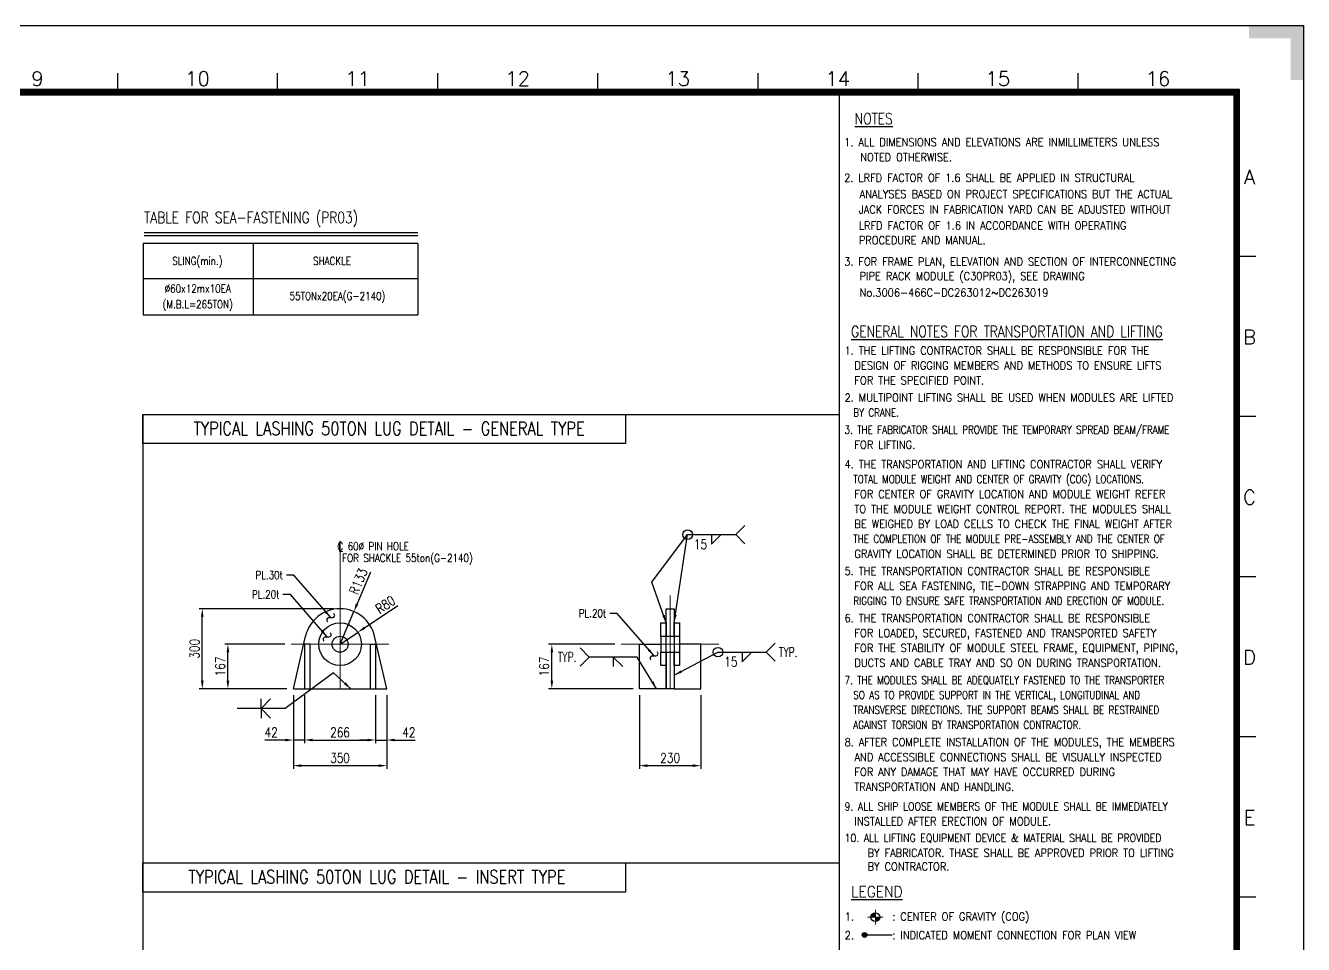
# Model space of a CAD drawing. Header units: metres. Extents: x 322890 to 423810, y -139616 to -68336.
# Drawn here: x 375910 to 423810, y -102763 to -68336 of the extents above; entities that cross this region are included whole.
import ezdxf
from ezdxf.enums import TextEntityAlignment as Align

# ---------------------------------------------------------------- set-up
doc = ezdxf.new("R2010")
doc.units = ezdxf.units.M
doc.header["$LTSCALE"] = 1200
for name, pattern in [('ACAD_ISO04W100', [30, 24, -3, 0, -3]), ('CENTER', [2, 1.25, -0.25, 0.25, -0.25]), ('CONTINOUS', [0])]:
    doc.linetypes.add(name, pattern=pattern)
doc.layers.get('0').update_dxf_attribs({"color": 9})
doc.layers.add('CE', color=1, linetype='CENTER', lineweight=9)
doc.layers.add('ose', color=50, linetype='ACAD_ISO04W100', lineweight=15)
for name, color, linetype in [('CH', 2, 'Continuous'), ('CO', 7, 'Continuous'), ('CTEXTO', 7, 'Continuous'), ('DIM', 2, 'Continuous'), ('ETBLKA', 7, 'Continuous'), ('FORMAT', 2, 'Continuous'), ('PLATAF', 2, 'Continuous'), ('TE', 3, 'Continuous')]:
    doc.layers.add(name, color=color, linetype=linetype)
doc.styles.add('ROMANS', font='romans.shx', dxfattribs={"width": 0.8, "height": 360, "bigfont": 'ghs.shx'})
doc.styles.add('romans1', font='ROMANS.SHX', dxfattribs={"width": 0.8, "height": 360})
doc.styles.add('RS3', font='ROMANS.shx', dxfattribs={"width": 0.8, "height": 150})
doc.dimstyles.new('romans1', dxfattribs={"dimscale": 125, "dimtxt": 3, "dimasz": 2.5, "dimexe": 1, "dimexo": 1, "dimgap": 1, "dimtad": 0, "dimdec": 0, "dimtxsty": 'ROMANS', "dimcen": 2.5, "dimclrd": 2, "dimclre": 2, "dimclrt": 3, "dimazin": 0, "dimtfac": 1, "dimtmove": 0, "dimatfit": 3, "dimfxl": 0, "dimtvp": 1, "dimarcsym": 0})
doc.dimstyles.new('romans1$0', dxfattribs={"dimscale": 150, "dimtxt": 3, "dimasz": 2.5, "dimexe": 1, "dimexo": 2, "dimgap": 1, "dimtad": 0, "dimdec": 0, "dimtxsty": 'ROMANS', "dimcen": 2.5, "dimclrd": 2, "dimclre": 2, "dimclrt": 3, "dimazin": 0, "dimtfac": 1, "dimtdec": 0, "dimtmove": 0, "dimatfit": 3, "dimfxl": 0, "dimtvp": 0.85, "dimarcsym": 0})

# ---------------------------------------------------------------- blocks, each defined once
blk = doc.blocks.new('Offshore_HEC')
at = {"lineweight": 25}
for p, q in [((470.54, 579.16), (470.54, 573.16)), ((520.54, 573.16), (520.54, 579.16)), ((570.54, 579.16), (570.54, 573.16)), ((620.54, 579.16), (620.54, 573.16)), ((670.54, 579.16), (670.54, 573.16)), ((720.54, 579.16), (720.54, 573.16)), ((770.54, 579.16), (770.54, 573.16)), ((821, 574), (20, 574)), ((820.88, 573.88), (20.13, 573.88)), ((820.76, 573.76), (20.25, 573.76)), ((820.64, 573.64), (20.37, 573.64)), ((820.52, 573.52), (20.5, 573.52)), ((820.4, 573.4), (20.63, 573.4)), ((820.28, 573.28), (20.75, 573.28)), ((820.16, 573.16), (20.87, 573.16)), ((820.04, 573.04), (21, 573.04)), ((819.8, 572.8), (21.13, 572.8)), ((819.92, 572.92), (21.25, 572.92)), ((819.68, 572.68), (21.37, 572.68)), ((819.56, 572.56), (21.5, 572.56)), ((819.44, 572.44), (21.63, 572.44)), ((819.32, 572.32), (21.75, 572.32)), ((695.99, 572.32), (695.99, 58.46)), ((819.32, 21.75), (819.32, 572.32)), ((819.44, 21.62), (819.44, 572.44)), ((819.56, 21.5), (819.56, 572.56)), ((819.68, 21.38), (819.68, 572.68)), ((819.8, 21.25), (819.8, 572.8)), ((819.92, 21.12), (819.92, 572.92)), ((820.04, 21), (820.04, 573.04)), ((820.16, 20.88), (820.16, 573.16)), ((820.28, 20.75), (820.28, 573.28)), ((820.4, 20.62), (820.4, 573.4)), ((820.52, 20.5), (820.52, 573.52)), ((820.64, 20.38), (820.64, 573.64)), ((820.76, 20.25), (820.76, 573.76)), ((820.88, 20.12), (820.88, 573.88)), ((821, 20), (821, 574)), ((820.16, 522), (826.16, 522)), ((820.16, 472), (826.16, 472)), ((820.16, 422), (826.16, 422)), ((820.16, 372), (826.16, 372)), ((820.16, 322), (826.16, 322))]:
    blk.add_line(p, q, dxfattribs=at)
blk.add_lwpolyline([(0, 0), (0, 594), (841, 594), (841, 0)], close=True, dxfattribs=at)
at = {"lineweight": 9}
for points in [[(837, 590), (824, 590), (841, 594), (824, 594)], [(841, 577), (837, 577), (841, 594), (837, 590)]]:
    blk.add_solid(points, dxfattribs=at)
at = {"lineweight": 20, "style": 'ROMANS'}
for s, p in [('9', (445.54, 575.16)), ('10', (495.54, 575.16)), ('11', (545.54, 575.16)), ('12', (595.54, 575.16)), ('13', (645.54, 575.16)), ('14', (695.54, 575.16)), ('15', (745.54, 575.16)), ('16', (795.54, 575.16)), ('A', (824.16, 544.5)), ('B', (824.16, 494.5)), ('C', (824.16, 444.5)), ('D', (824.16, 394.5)), ('E', (824.16, 344.5))]:
    blk.add_text(s, height=4.5, dxfattribs=at).set_placement(p, align=Align.CENTER)
blk = doc.blocks.new('SHE')
at = {"layer": 'PLATAF', "linetype": 'Continuous'}
for radius in [90, 65, 40, 15]:
    blk.add_circle((0, -90), radius, dxfattribs=at)
blk = doc.blocks.new('COG')
at = {"layer": 'CH', "linetype": 'Continuous'}
h = blk.add_hatch(color=7, dxfattribs=at)
h.paths.add_polyline_path([(0, 0), (0, 2.78, 0.414214), (-2.78, 0)])
h.paths.add_polyline_path([(2.78, 0), (0, 0), (0, -2.78, 0.414214)])
at = {"layer": 'CE'}
for p, q in [((0, 4.66), (0, -4.66)), ((-4.66, 0), (4.66, 0))]:
    blk.add_line(p, q, dxfattribs=at)
at = {"layer": 'CH', "color": 2, "linetype": 'Continuous'}
blk.add_circle((0, 0), 2.78, dxfattribs=at)
blk = doc.blocks.new('A$C2A257EB3')
at = {"layer": 'CH', "color": 2, "linetype": 'CONTINOUS'}
for p, q in [((11747, -1197), (1483, -1197)), ((11747, -1307), (1483, -1307))]:
    blk.add_line(p, q, dxfattribs=at)
at = {"layer": 'CH'}
for p, q in [((11742, -1592), (1445, -1592)), ((1445, -1592), (1445, -4267)), ((5566, -1592), (5566, -4267)), ((11742, -1592), (11742, -4267)), ((1445, -2912), (11742, -2912)), ((1445, -4267), (11742, -4267))]:
    blk.add_line(p, q, dxfattribs=at)
at = {"layer": 'CO', "color": 2, "style": 'RS3', "width": 0.8}
blk.add_text('TABLE FOR SEA-FASTENING (PR03)', height=420, dxfattribs=at).set_placement((1483, -960), align=Align.BOTTOM_LEFT)
at = {"layer": 'TE', "color": 7, "style": 'ROMANS', "width": 0.8}
for s, p in [('SLING(min.)', (3481, -2252)), ('SHACKLE', (8528, -2252)), ('%%C60x12mx10EA', (3493, -3287)), ('(M.B.L=265TON)', (3493, -3876)), ('55TONx20EA(G-2140)', (8731, -3565))]:
    blk.add_text(s, height=300, dxfattribs=at).set_placement(p, align=Align.MIDDLE_CENTER)
blk = doc.blocks.new('*D17')
at = {"layer": 'DEFPOINTS', "color": 0, "transparency": 16777216}
for p in [(398922, -93185), (401222, -93185), (401222, -96065)]:
    blk.add_point(p, dxfattribs=at)
at = {"layer": 'TE', "color": 0, "lineweight": -2, "transparency": 16777216}
for p, q in [((398922, -93425), (398922, -96185)), ((401222, -93425), (401222, -96185)), ((399222, -96065), (400922, -96065))]:
    blk.add_line(p, q, dxfattribs=at)
at = {"layer": 'TE', "color": 0, "transparency": 16777216}
for points in [[(399222, -96015), (399222, -96115), (398922, -96065)], [(400922, -96015), (400922, -96115), (401222, -96065)]]:
    blk.add_solid(points, dxfattribs=at)
at = {"layer": 'TE', "color": 0, "transparency": 16777216, "insert": (400072, -95777), "char_height": 360, "attachment_point": 5, "style": 'romans1'}
blk.add_mtext('230', dxfattribs=at)
blk = doc.blocks.new('*D18')
at = {"layer": 'DEFPOINTS', "color": 0, "transparency": 16777216}
for p in [(395637, -91515), (398242, -91515), (398922, -93185)]:
    blk.add_point(p, dxfattribs=at)
at = {"layer": 'TE', "color": 0, "lineweight": -2, "transparency": 16777216}
for p, q in [((398002, -91515), (395517, -91515)), ((395637, -92885), (395637, -91815)), ((398682, -93185), (395517, -93185))]:
    blk.add_line(p, q, dxfattribs=at)
at = {"layer": 'TE', "color": 0, "transparency": 16777216}
for points in [[(395587, -91815), (395687, -91815), (395637, -91515)], [(395587, -92885), (395687, -92885), (395637, -93185)]]:
    blk.add_solid(points, dxfattribs=at)
at = {"layer": 'TE', "color": 0, "transparency": 16777216, "insert": (395349, -92350), "char_height": 360, "attachment_point": 5, "rotation": 90, "style": 'romans1'}
blk.add_mtext('167', dxfattribs=at)
blk = doc.blocks.new('*D19')
at = {"layer": 'DEFPOINTS', "color": 0, "transparency": 16777216}
for p in [(383495, -91515), (385868, -91515), (385948, -93185)]:
    blk.add_point(p, dxfattribs=at)
at = {"layer": 'TE', "color": 0, "lineweight": -2, "transparency": 16777216}
for p, q in [((385628, -91515), (383375, -91515)), ((383495, -92885), (383495, -91815)), ((385708, -93185), (383375, -93185))]:
    blk.add_line(p, q, dxfattribs=at)
at = {"layer": 'TE', "color": 0, "transparency": 16777216}
for points in [[(383445, -91815), (383545, -91815), (383495, -91515)], [(383445, -92885), (383545, -92885), (383495, -93185)]]:
    blk.add_solid(points, dxfattribs=at)
at = {"layer": 'TE', "color": 0, "transparency": 16777216, "insert": (383207, -92350), "char_height": 360, "attachment_point": 5, "rotation": 90, "style": 'romans1'}
blk.add_mtext('167', dxfattribs=at)
blk = doc.blocks.new('*D20')
at = {"layer": 'DEFPOINTS', "color": 0, "transparency": 16777216}
for p in [(382535, -90185), (387698, -90185), (385948, -93185)]:
    blk.add_point(p, dxfattribs=at)
at = {"layer": 'TE', "color": 0, "lineweight": -2, "transparency": 16777216}
for p, q in [((387458, -90185), (382415, -90185)), ((382535, -92885), (382535, -90485)), ((385708, -93185), (382415, -93185))]:
    blk.add_line(p, q, dxfattribs=at)
at = {"layer": 'TE', "color": 0, "transparency": 16777216}
for points in [[(382485, -90485), (382585, -90485), (382535, -90185)], [(382485, -92885), (382585, -92885), (382535, -93185)]]:
    blk.add_solid(points, dxfattribs=at)
at = {"layer": 'TE', "color": 0, "transparency": 16777216, "insert": (382247, -91685), "char_height": 360, "attachment_point": 5, "rotation": 90, "style": 'romans1'}
blk.add_mtext('300', dxfattribs=at)
blk = doc.blocks.new('*D21')
at = {"layer": 'DEFPOINTS', "color": 0, "transparency": 16777216}
for p in [(385948, -93185), (389448, -93185), (389448, -96065)]:
    blk.add_point(p, dxfattribs=at)
at = {"layer": 'TE', "color": 0, "lineweight": -2, "transparency": 16777216}
for p, q in [((385948, -93425), (385948, -96185)), ((389448, -93425), (389448, -96185)), ((386248, -96065), (389148, -96065))]:
    blk.add_line(p, q, dxfattribs=at)
at = {"layer": 'TE', "color": 0, "transparency": 16777216}
for points in [[(386248, -96015), (386248, -96115), (385948, -96065)], [(389148, -96015), (389148, -96115), (389448, -96065)]]:
    blk.add_solid(points, dxfattribs=at)
at = {"layer": 'TE', "color": 0, "transparency": 16777216, "insert": (387698, -95777), "char_height": 360, "attachment_point": 5, "style": 'romans1'}
blk.add_mtext('350', dxfattribs=at)
blk = doc.blocks.new('*D22')
at = {"layer": 'DEFPOINTS', "color": 0, "transparency": 16777216}
for p in [(385948, -93185), (386368, -93185), (385948, -95105)]:
    blk.add_point(p, dxfattribs=at)
at = {"layer": 'TE', "color": 0, "lineweight": -2, "transparency": 16777216}
for p, q in [((385948, -93425), (385948, -95225)), ((386368, -93425), (386368, -95225)), ((385648, -95105), (384882, -95105)), ((386368, -95105), (385948, -95105)), ((386668, -95105), (386968, -95105))]:
    blk.add_line(p, q, dxfattribs=at)
at = {"layer": 'TE', "color": 0, "transparency": 16777216}
for points in [[(385648, -95055), (385648, -95155), (385948, -95105)], [(386668, -95055), (386668, -95155), (386368, -95105)]]:
    blk.add_solid(points, dxfattribs=at)
at = {"layer": 'TE', "color": 0, "transparency": 16777216, "insert": (385115, -94817), "char_height": 360, "attachment_point": 5, "style": 'romans1'}
blk.add_mtext('42', dxfattribs=at)
blk = doc.blocks.new('*D23')
at = {"layer": 'DEFPOINTS', "color": 0, "transparency": 16777216}
for p in [(386368, -93185), (389028, -93185), (389028, -95105)]:
    blk.add_point(p, dxfattribs=at)
at = {"layer": 'TE', "color": 0, "lineweight": -2, "transparency": 16777216}
for p, q in [((386368, -93425), (386368, -95225)), ((389028, -93425), (389028, -95225)), ((386668, -95105), (388728, -95105))]:
    blk.add_line(p, q, dxfattribs=at)
at = {"layer": 'TE', "color": 0, "transparency": 16777216}
for points in [[(386668, -95055), (386668, -95155), (386368, -95105)], [(388728, -95055), (388728, -95155), (389028, -95105)]]:
    blk.add_solid(points, dxfattribs=at)
at = {"layer": 'TE', "color": 0, "transparency": 16777216, "insert": (387698, -94817), "char_height": 360, "attachment_point": 5, "style": 'romans1'}
blk.add_mtext('266', dxfattribs=at)
blk = doc.blocks.new('*D24')
at = {"layer": 'DEFPOINTS', "color": 0, "transparency": 16777216}
for p in [(389028, -93185), (389448, -93185), (389448, -95105)]:
    blk.add_point(p, dxfattribs=at)
at = {"layer": 'TE', "color": 0, "lineweight": -2, "transparency": 16777216}
for p, q in [((389028, -93425), (389028, -95225)), ((389448, -93425), (389448, -95225)), ((388728, -95105), (388428, -95105)), ((389028, -95105), (389448, -95105)), ((389748, -95105), (390515, -95105))]:
    blk.add_line(p, q, dxfattribs=at)
at = {"layer": 'TE', "color": 0, "transparency": 16777216}
for points in [[(388728, -95055), (388728, -95155), (389028, -95105)], [(389748, -95055), (389748, -95155), (389448, -95105)]]:
    blk.add_solid(points, dxfattribs=at)
at = {"layer": 'TE', "color": 0, "transparency": 16777216, "insert": (390281, -94817), "char_height": 360, "attachment_point": 5, "style": 'romans1'}
blk.add_mtext('42', dxfattribs=at)
blk = doc.blocks.new('*D25')
at = {"layer": 'DEFPOINTS', "color": 0, "transparency": 16777216}
for p in [(388363, -91071), (387698, -91515)]:
    blk.add_point(p, dxfattribs=at)
at = {"layer": 'TE', "color": 0, "lineweight": -2, "transparency": 16777216}
for p, q in [((388613, -90904), (389867, -90065)), ((387698, -91515), (388363, -91071))]:
    blk.add_line(p, q, dxfattribs=at)
at = {"layer": 'TE', "color": 0, "transparency": 16777216}
blk.add_solid([(388585, -90862), (388640, -90945), (388363, -91071)], dxfattribs=at)
at = {"layer": 'TE', "color": 0, "transparency": 16777216, "insert": (389399, -90031), "char_height": 360, "attachment_point": 5, "rotation": 33.7745, "style": 'romans1'}
blk.add_mtext('R80', dxfattribs=at)
blk = doc.blocks.new('*D26')
at = {"layer": 'DEFPOINTS', "color": 0, "transparency": 16777216}
for p in [(388217, -90291), (387698, -91515)]:
    blk.add_point(p, dxfattribs=at)
at = {"layer": 'TE', "color": 0, "lineweight": -2, "transparency": 16777216}
for p, q in [((388335, -90015), (388848, -88804)), ((387698, -91515), (388217, -90291))]:
    blk.add_line(p, q, dxfattribs=at)
at = {"layer": 'TE', "color": 0, "transparency": 16777216}
blk.add_solid([(388288, -89995), (388381, -90034), (388217, -90291)], dxfattribs=at)
at = {"layer": 'TE', "color": 0, "transparency": 16777216, "insert": (388385, -89159), "char_height": 360, "attachment_point": 5, "rotation": 67.0266, "style": 'romans1'}
blk.add_mtext('R133', dxfattribs=at)
blk = doc.blocks.new('2s22')
at = {"layer": 'CO'}
blk.add_line((-0.16, -0.25), (0.16, 0.25), dxfattribs=at)
for centre, start, end in [((-0.16, 0.45), 327.8636, 110), ((0.16, -0.45), 147.8636, 290)]:
    blk.add_arc(centre, 0.375, start, end, dxfattribs=at)

msp = doc.modelspace()

# ---------------------------------------------------------------- linework, layer by layer
for p, q in [((423810.1, -68336.1), (423810.1, -73088.1)), ((385948.3, -93185.3), (386402.3, -91216.4)), ((389448.3, -93185.3), (388994.3, -91216.4)), ((399721.8, -91215.3), (399721.8, -91815.3)), ((399921.8, -91815.3), (399921.8, -91215.3)), ((400221.8, -91215.3), (400221.8, -91815.3)), ((400421.8, -91215.3), (400421.8, -91815.3)), ((386368.3, -91515.3), (386368.3, -93185.3)), ((386568.3, -91515.3), (386368.3, -91515.3)), ((386568.3, -91515.3), (386568.3, -93185.3)), ((388828.3, -91515.3), (388828.3, -93185.3)), ((388828.3, -91515.3), (389028.3, -91515.3)), ((389028.3, -91515.3), (389028.3, -93185.3)), ((385948.3, -93185.3), (389448.3, -93185.3))]:
    msp.add_line(p, q)
for points in [[(399921.8, -91215.3), (399921.8, -90185.3), (400221.8, -90185.3), (400221.8, -91215.3)], [(399721.8, -91215.3), (399721.8, -90715.3), (399921.8, -90715.3), (399921.8, -91215.3)], [(400221.8, -91215.3), (400221.8, -90715.3), (400421.8, -90715.3), (400421.8, -91215.3)], [(399921.8, -91815.3), (399921.8, -93185.3), (398921.8, -93185.3), (398921.8, -91515.3), (399721.8, -91515.3)], [(399921.8, -91815.3), (399921.8, -92315.3), (399721.8, -92315.3), (399721.8, -91815.3)], [(400221.8, -91815.3), (400221.8, -93185.3), (399921.8, -93185.3), (399921.8, -91815.3)], [(400221.8, -91815.3), (400221.8, -93185.3), (401221.8, -93185.3), (401221.8, -91515.3), (400421.8, -91515.3)], [(400421.8, -91815.3), (400421.8, -92315.3), (400221.8, -92315.3), (400221.8, -91815.3)]]:
    msp.add_lwpolyline(points)
for radius in [800, 300]:
    msp.add_circle((387698.3, -91515.3), radius)
msp.add_arc((387698.3, -91515.3), 1330, 12.98524, 167.01476)
at = {"layer": 'CH', "color": 3, "linetype": 'Continuous'}
for points in [[(380309.8, -82908.3), (398403.8, -82908.3), (398403.8, -84000.7), (380309.8, -84000.7)], [(380309.8, -99707.7), (398403.8, -99707.7), (398403.8, -100800.1), (380309.8, -100800.1)]]:
    msp.add_lwpolyline(points, close=True, dxfattribs=at)
at = {"layer": 'DIM', "color": 3}
for p, q in [((380309.8, -82908.3), (406408.9, -82908.3)), ((380309.8, -82908.3), (380309.8, -107767.7)), ((380309.8, -99707.7), (406408.9, -99707.7))]:
    msp.add_line(p, q, dxfattribs=at)
at = {"layer": 'ose', "color": 1}
for p, q in [((387698.3, -93185.3), (387698.3, -87638.5)), ((400071.8, -93185.3), (400071.8, -89685.3)), ((385868.3, -91515.3), (389528.3, -91515.3)), ((398241.8, -91515.3), (401901.8, -91515.3))]:
    msp.add_line(p, q, dxfattribs=at)
at = {"layer": 'PLATAF', "linetype": 'Continuous'}
msp.add_line((407448.9, -102407), (408391, -102407), dxfattribs=at)
at = {"layer": 'TE', "color": 0}
for p, q in [((400727.8, -87410.3), (402527.8, -87410.3)), ((399721.8, -91215.3), (400421.8, -91215.3)), ((399721.8, -91815.3), (400421.8, -91815.3)), ((401867.5, -91812.4), (403667.5, -91812.4)), ((398839.6, -91994.1), (397039.6, -91994.1)), ((385637.7, -93923.3), (383837.7, -93923.3))]:
    msp.add_line(p, q, dxfattribs=at)
for points in [[(402867.2, -87070.8), (402527.8, -87410.3), (402867.2, -87749.7)], [(401627.8, -87410.3), (401627.8, -87770.3), (401987.8, -87410.3)], [(404007, -91473), (403667.5, -91812.4), (404007, -92151.8)], [(396700.2, -91654.7), (397039.6, -91994.1), (396700.2, -92333.5)], [(402767.5, -91812.4), (402767.5, -92172.4), (403127.5, -91812.4)], [(398299.6, -92354.1), (397939.6, -91994.1), (397939.6, -92354.1)], [(385097.7, -93563.3), (384737.7, -93923.3), (384737.7, -93563.3)], [(385097.7, -94283.3), (384737.7, -93923.3), (384737.7, -94283.3)]]:
    msp.add_lwpolyline(points, dxfattribs=at)
for centre in [(400727.8, -87410.3), (401867.5, -91812.4)]:
    msp.add_circle(centre, 180, dxfattribs=at)

# ---------------------------------------------------------------- block references
msp.add_blockref('A$C2A257EB3', (378871.5, -74904.2))
at = {"xscale": 225, "yscale": 225, "zscale": 225, "rotation": 302.8227216059999}
for p in [(387347.8, -90518.3), (387217.1, -91242.3), (399466.9, -91951.7)]:
    msp.add_blockref('2s22', p, dxfattribs=at)
at = {"layer": 'CO', "xscale": 60, "yscale": 60, "zscale": 60}
msp.add_blockref('COG', (407765.1, -101741), dxfattribs=at)
at = {"layer": 'ETBLKA', "xscale": 120, "yscale": 120, "zscale": 120}
msp.add_blockref('Offshore_HEC', (322890.1, -139616.1), dxfattribs=at)
at = {"layer": 'PLATAF', "linetype": 'Continuous'}
msp.add_blockref('SHE', (407358.9, -102317), dxfattribs=at)

# ---------------------------------------------------------------- texts
at = {"layer": 'CO', "color": 7, "style": 'ROMANS', "width": 0.8}
for s, p in [('TYPICAL LASHING 50TON LUG DETAIL - GENERAL TYPE ', (389673.1, -83678.8)), ('TYPICAL LASHING 50TON LUG DETAIL - INSERT TYPE ', (389215.7, -100478.1))]:
    msp.add_text(s, height=500, dxfattribs=at).set_placement(p, align=Align.CENTER)
at = {"layer": 'CTEXTO', "style": 'ROMANS', "width": 0.9}
for s, p in [('1. ALL DIMENSIONS AND ELEVATIONS ARE INMILLIMETERS UNLESS', (406596.1, -72945)), ('NOTED OTHERWISE.', (407199.1, -73508.8)), ('2. LRFD FACTOR OF 1.6 SHALL BE APPLIED IN STRUCTURAL ', (406596.1, -74277.1)), ('ANALYSES BASED ON PROJECT SPECIFICATIONS BUT THE ACTUAL', (407173.7, -74888.3)), ('JACK FORCES IN FABRICATION YARD CAN BE ADJUSTED WITHOUT', (407143.1, -75471.3)), ('LRFD FACTOR OF 1.6 IN ACCORDANCE WITH OPERATING ', (407143.1, -76070.8)), ('PROCEDURE AND MANUAL.', (407143.1, -76617.4)), ('3. FOR FRAME PLAN, ELEVATION AND SECTION OF INTERCONNECTING', (406596.1, -77421)), ('PIPE RACK MODULE (C30PR03), SEE DRAWING', (407173.7, -77963)), ('No.3006-466C-DC263012~DC263019', (407173.7, -78580.5))]:
    msp.add_text(s, height=300, dxfattribs=at).set_placement(p, align=Align.BOTTOM_LEFT)
at = {"layer": 'CTEXTO', "style": 'ROMANS'}
for s, width, p in [('1. THE LIFTING CONTRACTOR SHALL BE RESPONSIBLE FOR THE', 0.9, (406609.2, -80663.3)), ('  DESIGN OF RIGGING MEMBERS AND METHODS TO ENSURE LIFTS', 0.9, (406609.2, -81222.8)), ('  FOR THE SPECIFIED POINT. ', 0.9, (406609.2, -81782.3)), ('2. MULTIPOINT LIFTING SHALL BE USED WHEN MODULES ARE LIFTED', 0.9, (406609.2, -82427.1)), ('  BY CRANE.', 0.8, (406609.2, -82986.6)), ('3. THE FABRICATOR SHALL PROVIDE THE TEMPORARY SPREAD BEAM/FRAME ', 0.8, (406609.2, -83631.3)), ('  FOR LIFTING.', 0.9, (406609.2, -84190.8)), ('4. THE TRANSPORTATION AND LIFTING CONTRACTOR SHALL VERIFY ', 0.9, (406609.2, -84920.8)), ('  TOTAL MODULE WEIGHT AND CENTER OF GRAVITY (COG) LOCATIONS.', 0.8, (406609.2, -85480.3)), ('  FOR CENTER OF GRAVITY LOCATION AND MODULE WEIGHT REFER ', 0.9, (406609.2, -86039.8)), ('  TO THE MODULE WEIGHT CONTROL REPORT. THE MODULES SHALL', 0.9, (406609.2, -86599.3)), ('  BE WEIGHED BY LOAD CELLS TO CHECK THE FINAL WEIGHT AFTER', 0.9, (406609.2, -87158.8)), ('  THE COMPLETION OF THE MODULE PRE-ASSEMBLY AND THE CENTER OF', 0.8, (406609.2, -87718.3)), ('  GRAVITY LOCATION SHALL BE DETERMINED PRIOR TO SHIPPING. ', 0.9, (406609.2, -88277.8)), ('5. THE TRANSPORTATION CONTRACTOR SHALL BE RESPONSIBLE ', 0.9, (406609.2, -88922.6)), ('  FOR ALL SEA FASTENING, TIE-DOWN STRAPPING AND TEMPORARY ', 0.9, (406609.2, -89482.1)), ('  RIGGING TO ENSURE SAFE TRANSPORTATION AND ERECTION OF MODULE.', 0.8, (406609.2, -90041.6)), ('6. THE TRANSPORTATION CONTRACTOR SHALL BE RESPONSIBLE ', 0.9, (406609.2, -90686.3)), ('  FOR LOADED, SECURED, FASTENED AND TRANSPORTED SAFETY ', 0.9, (406609.2, -91245.8)), ('  FOR THE STABILITY OF MODULE STEEL FRAME, EQUIPMENT, PIPING, ', 0.9, (406609.2, -91805.3)), ('  DUCTS AND CABLE TRAY AND SO ON DURING TRANSPORTATION.', 0.9, (406609.2, -92364.8)), ('7. THE MODULES SHALL BE ADEQUATELY FASTENED TO THE TRANSPORTER', 0.8, (406609.2, -93009.5)), ('  SO AS TO PROVIDE SUPPORT IN THE VERTICAL, LONGITUDINAL AND', 0.8, (406609.2, -93569)), ('  TRANSVERSE DIRECTIONS. THE SUPPORT BEAMS SHALL BE RESTRAINED', 0.8, (406609.2, -94128.5)), ('  AGAINST TORSION BY TRANSPORTATION CONTRACTOR.', 0.8, (406609.2, -94688)), ('8. AFTER COMPLETE INSTALLATION OF THE MODULES, THE MEMBERS', 0.9, (406609.2, -95332.8)), ('  AND ACCESSIBLE CONNECTIONS SHALL BE VISUALLY INSPECTED ', 0.9, (406609.2, -95892.3)), ('  FOR ANY DAMAGE THAT MAY HAVE OCCURRED DURING ', 0.9, (406609.2, -96451.8)), ('  TRANSPORTATION AND HANDLING.', 0.9, (406609.2, -97011.3)), ('9. ALL SHIP LOOSE MEMBERS OF THE MODULE SHALL BE IMMEDIATELY', 0.85, (406609.2, -97741.3)), ('  INSTALLED AFTER ERECTION OF MODULE.', 0.9, (406609.2, -98300.8)), ('10. ALL LIFTING EQUIPMENT DEVICE & MATERIAL SHALL BE PROVIDED', 0.85, (406609.2, -98923.7)), ('BY FABRICATOR. THASE SHALL BE APPROVED PRIOR TO LIFTING', 0.9, (407471.5, -99483.2)), ('BY CONTRACTOR.', 0.9, (407471.5, -99994.7)), ('1.       : CENTER OF GRAVITY (COG)', 0.9, (406613.4, -101870)), ('2.       : INDICATED MOMENT CONNECTION FOR PLAN VIEW', 0.9, (406613.4, -102565.2))]:
    msp.add_text(s, height=300, dxfattribs=dict(at, width=width)).set_placement(p)
at = {"layer": 'FORMAT', "style": 'ROMANS'}
for s, width, p in [('%%UNOTES', 0.8, (406989.8, -72035)), ('%%UGENERAL NOTES FOR TRANSPORTATION AND LIFTING', 0.8, (406855, -80009.6)), ('%%ULEGEND', 0.9, (406859.2, -100998.1))]:
    msp.add_text(s, height=420, dxfattribs=dict(at, width=width)).set_placement(p)
at = {"layer": 'TE', "color": 0, "style": 'ROMANS', "width": 0.8}
for p in [(401207.8, -87590.3), (402347.5, -91992.4)]:
    msp.add_text('15', height=360, dxfattribs=at).set_placement(p, align=Align.TOP_CENTER)
at = {"layer": 'TE', "color": 7, "style": 'ROMANS', "width": 0.8}
for s, p in [('C 60%%C PIN HOLE', (387602.3, -87994.6)), ('L', (387637.8, -88043.6)), ('FOR SHACKLE 55ton(G-2140)', (387779.8, -88433)), ('PL.30t', (384528.5, -89075.8)), ('PL.20t', (384397.9, -89799.8)), ('PL.20t', (396647.7, -90509.3))]:
    msp.add_text(s, height=300, rotation=360, dxfattribs=at).set_placement(p)
at = {"layer": 'TE', "color": 0, "style": 'ROMANS', "width": 0.7}
msp.add_text('TYP.', height=360, dxfattribs=at).set_placement((396559.6, -91994.1), align=Align.MIDDLE_RIGHT)
msp.add_text('TYP.', height=360, dxfattribs=at).set_placement((404147.5, -91812.4), align=Align.MIDDLE_LEFT)

# ---------------------------------------------------------------- dimensions: what is measured, and where the dimension line sits
at = {"layer": 'TE', "color": 0}
for mpoint, picture, middle in [((388217.4, -90290.8), '*D26', (388649.7, -89271.2)), ((388363.3, -91070.5), '*D25', (389559.4, -90270.6))]:
    dim = msp.add_radius_dim(center=(387698.3, -91515.3), mpoint=mpoint, dimstyle='romans1', override={"dimscale": 120, "dimexo": 2, "dimgap": 0, "dimlfac": 0.1, "dimzin": 0, "dimtxsty": 'romans1', "dimcen": 1, "dimdle": 1, "dimclrd": 0, "dimclre": 0, "dimclrt": 0, "dimtdec": 0, "dimatfit": 0, "dimtvp": 0.8}, dxfattribs=at)
    dim.commit()
    dim.dimension.update_dxf_attribs({"geometry": picture, "text_midpoint": middle, "dimtype": 164})
for base, p1, p2, picture, middle in [((382535.4, -90185.3), (385948.3, -93185.3), (387698.3, -90185.3), '*D20', (382247.4, -91685.3)), ((383495.4, -91515.3), (385948.3, -93185.3), (385868.3, -91515.3), '*D19', (383207.4, -92350.3)), ((395637.2, -91515.3), (398921.8, -93185.3), (398241.8, -91515.3), '*D18', (395349.2, -92350.3))]:
    dim = msp.add_linear_dim(base=base, p1=p1, p2=p2, angle=90, dimstyle='romans1$0', override={"dimscale": 120, "dimgap": 0, "dimlfac": 0.1, "dimzin": 0, "dimtxsty": 'romans1', "dimcen": 1, "dimdle": 1, "dimclrd": 0, "dimclre": 0, "dimclrt": 0, "dimatfit": 0, "dimtvp": 0.8}, dxfattribs=at)
    dim.commit()
    dim.dimension.update_dxf_attribs({"geometry": picture, "text_midpoint": middle})
for base, p1, p2, picture, middle in [((385948.3, -95104.7), (386368.3, -93185.3), (385948.3, -93185.3), '*D22', (385115.2, -94816.7)), ((389448.3, -96064.7), (385948.3, -93185.3), (389448.3, -93185.3), '*D21', (387698.3, -95776.7)), ((389028.3, -95104.7), (386368.3, -93185.3), (389028.3, -93185.3), '*D23', (387698.3, -94816.7)), ((389448.3, -95104.7), (389028.3, -93185.3), (389448.3, -93185.3), '*D24', (390281.5, -94816.7)), ((401221.8, -96064.7), (398921.8, -93185.3), (401221.8, -93185.3), '*D17', (400071.8, -95776.7))]:
    dim = msp.add_linear_dim(base=base, p1=p1, p2=p2, dimstyle='romans1$0', override={"dimscale": 120, "dimgap": 0, "dimlfac": 0.1, "dimzin": 0, "dimtxsty": 'romans1', "dimcen": 1, "dimdle": 1, "dimclrd": 0, "dimclre": 0, "dimclrt": 0, "dimatfit": 0, "dimtvp": 0.8}, dxfattribs=at)
    dim.commit()
    dim.dimension.update_dxf_attribs({"geometry": picture, "text_midpoint": middle})

# ---------------------------------------------------------------- leaders
for points in [[(399921.8, -90715.3), (399388.7, -89194.6), (400727.8, -87410.3)], [(400221.8, -90715.3), (400727.8, -87410.3)], [(387347.8, -90518.3), (385971.5, -88928.8), (385690.2, -88928.8)], [(387217.1, -91242.3), (385840.8, -89652.8), (385559.5, -89652.8)], [(399466.9, -91951.7), (398090.6, -90362.3), (397809.3, -90362.3)], [(400221.8, -92676.8), (401862.8, -91812.4), (401867.5, -91812.4)], [(399561.2, -93185.3), (398839.6, -91994.1)], [(388101.3, -93185.3), (387451.1, -92581.5), (385637.7, -93923.3)]]:
    msp.add_leader(points, dimstyle='romans1', override={"dimscale": 120, "dimexo": 2, "dimgap": 0, "dimlfac": 0.1, "dimzin": 0, "dimtxsty": 'romans1', "dimcen": 1, "dimdle": 1, "dimclrd": 0, "dimclre": 0, "dimclrt": 0, "dimtdec": 0, "dimatfit": 0, "dimtvp": 0.8}, dxfattribs=at)

doc.saveas('drawing.dxf')
